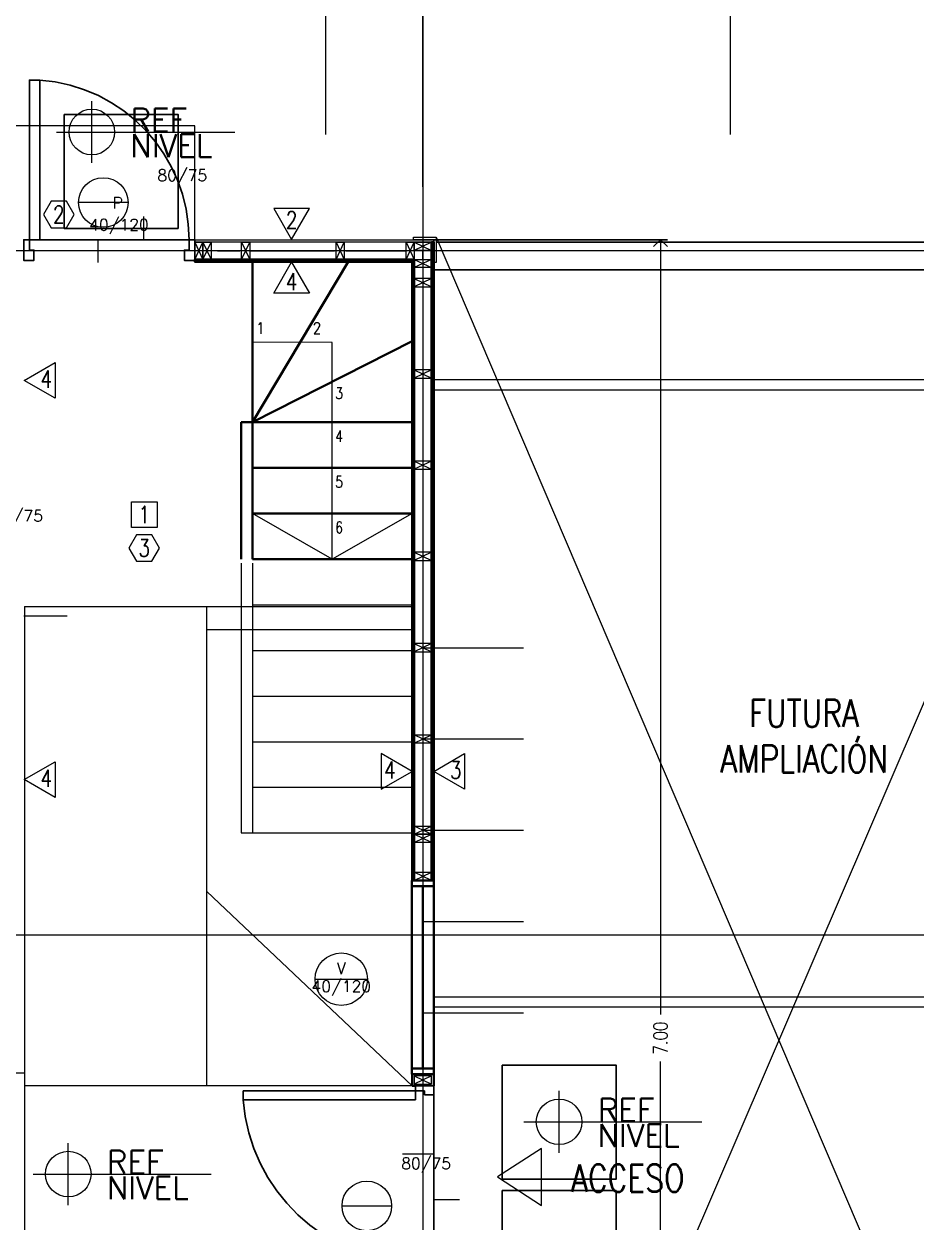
# Model space of a CAD drawing. Header units: metres. Extents: x -2 to 612, y -64 to 156.
# Drawn here: x 458.85 to 462.76, y 25.94 to 31.2 of the extents above; entities that cross this region are included whole.
import ezdxf
from ezdxf.enums import TextEntityAlignment as Align

# ---------------------------------------------------------------- set-up
doc = ezdxf.new("R2010")
doc.units = ezdxf.units.M
doc.header["$LTSCALE"] = 5
doc.header["$MEASUREMENT"] = 0
doc.linetypes.add('CENTER', pattern=[2, 1.25, -0.25, 0.25, -0.25])
doc.layers.get('0').update_dxf_attribs({"color": 30})
doc.layers.get('DEFPOINTS').update_dxf_attribs({"color": 210})
doc.layers.add('_AUX', color=210, linetype='Continuous', lineweight=18, plot=False)
for name, color, linetype, lineweight in [('A-ANNO-DIMS', 3, 'Continuous', 18), ('A-ANNO-SYMB', 3, 'Continuous', 18), ('A-ANNO-TEXT', 3, 'Continuous', 18), ('A-DETL-MBND', 3, 'Continuous', 18), ('A-DOOR-FULL', 4, 'Continuous', 25), ('A-DOOR-SYMB', 3, 'Continuous', 18), ('A-ELEV-IDEN', 3, 'Continuous', 18), ('A-ELEV-MBE1', 7, 'Continuous', 35), ('A-ELEV-MBE2', 4, 'Continuous', 25), ('A-FURN', 8, 'Continuous', 18), ('A-SECT-MCUT', 7, 'Continuous', 35), ('A-WALL-PATT', 8, 'Continuous', 18), ('A-WALL-STUD', 3, 'Continuous', 18)]:
    doc.layers.add(name, color=color, linetype=linetype, lineweight=lineweight)
doc.styles.add('E-ROMANS', font='romans.shx', dxfattribs={"width": 0.8})
doc.dimstyles.new('E-0050_ARW_12', dxfattribs={"dimscale": 0.001, "dimtxt": 60, "dimasz": 60, "dimexe": 30, "dimexo": 20, "dimgap": 30, "dimtad": 0, "dimzin": 0, "dimdsep": 46, "dimtxsty": 'E-ROMANS', "dimblk": 'OPEN90', "dimcen": 30, "dimclrd": 256, "dimclre": 256, "dimclrt": 256, "dimadec": 0, "dimazin": 0, "dimtfac": 1, "dimtmove": 1, "dimatfit": 3, "dimldrblk": 'OPEN90', "dimfxl": 1, "dimtfill": 1, "dimtolj": 1, "dimtzin": 0, "dimlwd": -1, "dimarcsym": 0})

# ---------------------------------------------------------------- blocks, each defined once
blk = doc.blocks.new('_Open90')
at = {"color": 0, "linetype": 'ByBlock', "lineweight": -2}
for p, q in [((0, 0), (-1, 0)), ((-0.5, 0.5), (0, 0)), ((0, 0), (-0.5, -0.5))]:
    blk.add_line(p, q, dxfattribs=at)
blk = doc.blocks.new('*D1153')
at = {"layer": 'A-ANNO-DIMS', "lineweight": -2, "transparency": 16777216}
for p, q in [((460.6625, 30.2495), (461.6673, 30.2495)), ((460.6625, 23.2505), (461.6673, 23.2505))]:
    blk.add_line(p, q, dxfattribs=at)
at = {"layer": 'A-ANNO-DIMS', "transparency": 16777216}
for p, q in [((461.6373, 30.1895), (461.6373, 26.8532)), ((461.6373, 23.3105), (461.6373, 26.6469))]:
    blk.add_line(p, q, dxfattribs=at)
at = {"layer": 'DEFPOINTS', "color": 0, "transparency": 16777216}
for p in [(460.6425, 30.2495), (461.6373, 30.2495), (460.6425, 23.2505)]:
    blk.add_point(p, dxfattribs=at)
at = {"layer": 'A-ANNO-DIMS', "transparency": 16777216, "xscale": 0.06, "yscale": 0.06, "zscale": 0.06}
for p, rotation in [((461.6373, 30.2495), 90), ((461.6373, 23.2505), 270)]:
    blk.add_blockref('_Open90', p, dxfattribs=dict(at, rotation=rotation))
at = {"layer": 'A-ANNO-DIMS', "transparency": 16777216, "insert": (461.6373, 26.75), "char_height": 0.06, "attachment_point": 5, "rotation": 90, "style": 'E-ROMANS', "bg_fill": 3, "box_fill_scale": 1.25, "bg_fill_color": 256, "bg_fill_true_color": 13158600, "bg_fill_transparency": 0}
blk.add_mtext('\\A1;7.00', dxfattribs=at)
blk = doc.blocks.new('*D1603')
at = {"layer": 'A-ANNO-DIMS', "lineweight": -2, "transparency": 16777216}
for p, q in [((457.498, 30.4816), (457.498, 33.0617)), ((460.595, 30.4816), (460.595, 33.0617))]:
    blk.add_line(p, q, dxfattribs=at)
at = {"layer": 'A-ANNO-DIMS', "transparency": 16777216}
for p, q in [((457.558, 33.0317), (458.9434, 33.0317)), ((460.535, 33.0317), (459.1497, 33.0317))]:
    blk.add_line(p, q, dxfattribs=at)
at = {"layer": 'DEFPOINTS', "color": 0, "transparency": 16777216}
for p in [(460.595, 33.0317), (457.498, 30.4616), (460.595, 30.4616)]:
    blk.add_point(p, dxfattribs=at)
at = {"layer": 'A-ANNO-DIMS', "transparency": 16777216, "xscale": 0.06, "yscale": 0.06, "zscale": 0.06, "rotation": 180}
blk.add_blockref('_Open90', (457.498, 33.0317), dxfattribs=at)
at = {"layer": 'A-ANNO-DIMS', "transparency": 16777216, "xscale": 0.06, "yscale": 0.06, "zscale": 0.06}
blk.add_blockref('_Open90', (460.595, 33.0317), dxfattribs=at)
at = {"layer": 'A-ANNO-DIMS', "transparency": 16777216, "insert": (459.0465, 33.0317), "char_height": 0.06, "attachment_point": 5, "style": 'E-ROMANS', "bg_fill": 3, "box_fill_scale": 1.25, "bg_fill_color": 256, "bg_fill_true_color": 13158600, "bg_fill_transparency": 0}
blk.add_mtext('\\A1;3.10', dxfattribs=at)
blk = doc.blocks.new('*D1604')
at = {"layer": 'A-ANNO-DIMS', "lineweight": -2, "transparency": 16777216}
for p, q in [((460.595, 30.4816), (460.595, 33.0617)), ((463.692, 30.4926), (463.692, 33.0617))]:
    blk.add_line(p, q, dxfattribs=at)
at = {"layer": 'A-ANNO-DIMS', "transparency": 16777216}
for p, q in [((460.655, 33.0317), (462.0404, 33.0317)), ((463.632, 33.0317), (462.2467, 33.0317))]:
    blk.add_line(p, q, dxfattribs=at)
at = {"layer": 'DEFPOINTS', "color": 0, "transparency": 16777216}
for p in [(463.692, 33.0317), (460.595, 30.4616), (463.692, 30.4726)]:
    blk.add_point(p, dxfattribs=at)
at = {"layer": 'A-ANNO-DIMS', "transparency": 16777216, "xscale": 0.06, "yscale": 0.06, "zscale": 0.06, "rotation": 180}
blk.add_blockref('_Open90', (460.595, 33.0317), dxfattribs=at)
at = {"layer": 'A-ANNO-DIMS', "transparency": 16777216, "xscale": 0.06, "yscale": 0.06, "zscale": 0.06}
blk.add_blockref('_Open90', (463.692, 33.0317), dxfattribs=at)
at = {"layer": 'A-ANNO-DIMS', "transparency": 16777216, "insert": (462.1435, 33.0317), "char_height": 0.06, "attachment_point": 5, "style": 'E-ROMANS', "bg_fill": 3, "box_fill_scale": 1.25, "bg_fill_color": 256, "bg_fill_true_color": 13158600, "bg_fill_transparency": 0}
blk.add_mtext('\\A1;3.10', dxfattribs=at)
blk = doc.blocks.new('UGUI')
for p, q in [((-243.4605, 127.8342), (-243.4605, 129.1342)), ((-242.7605, 129.1342), (-243.4605, 129.1342)), ((-242.7605, 127.8342), (-242.7605, 129.1342)), ((-242.7605, 127.8342), (-243.4605, 127.8342))]:
    blk.add_line(p, q)

msp = doc.modelspace()

# ---------------------------------------------------------------- linework, layer by layer
at = {"layer": '_AUX'}
msp.add_line((458.84453, 28.60154), (459.035, 28.60154), dxfattribs=at)
at = {"layer": 'A-ANNO-SYMB'}
for p, q in [((460.59502, 33.22033), (460.59502, 21.94692)), ((478.32254, 30.20104), (455.48822, 30.20104)), ((458.84752, 28.64152), (460.54752, 28.64152)), ((458.84752, 28.64152), (458.84752, 26.54152)), ((459.64752, 28.54152), (459.64752, 28.64152)), ((459.64752, 28.64152), (460.54752, 28.64152)), ((459.64752, 28.54152), (459.64752, 28.64152)), ((459.64752, 26.54152), (458.84752, 26.54152)), ((459.64752, 26.54152), (458.94752, 26.54152)), ((459.04002, 26.01823), (459.04002, 26.28998)), ((458.88554, 26.15411), (459.66665, 26.15411))]:
    msp.add_line(p, q, dxfattribs=at)
msp.add_lwpolyline([(459.17134, 30.14954), (459.17134, 30.24954), (459.37134, 30.24954), (459.37134, 30.35164)], dxfattribs=at)
msp.add_circle((459.04002, 26.15411), 0.1, dxfattribs=at)
at = {"layer": 'A-ANNO-TEXT'}
for points in [[(459.032, 30.30209), (459.06567, 30.36039), (459.032, 30.4187), (458.96467, 30.4187), (458.93101, 30.36039), (458.96467, 30.30209)], [(460.0195, 30.25054), (460.09794, 30.3864), (459.94106, 30.3864)], [(460.0195, 30.15154), (460.09794, 30.01568), (459.94106, 30.01568)], [(458.84653, 29.63319), (458.98239, 29.71163), (458.98239, 29.55475)], [(459.3167, 29.10137), (459.4292, 29.10137), (459.4292, 28.98887), (459.3167, 28.98887)], [(459.40661, 28.84019), (459.44028, 28.8985), (459.40661, 28.95681), (459.33928, 28.95681), (459.30562, 28.8985), (459.33928, 28.84019)], [(460.54752, 27.91945), (460.41166, 27.99789), (460.41166, 27.84101)], [(458.84653, 27.88303), (458.98239, 27.96147), (458.98239, 27.80459)]]:
    msp.add_lwpolyline(points, close=True, dxfattribs=at)
msp.add_lwpolyline([(461.11536, 26.01654), (461.11536, 26.26655), (460.92226, 26.14154), (461.11536, 26.01654)], dxfattribs=at)
at = {"layer": 'A-DETL-MBND'}
for points in [[(460.65352, 30.26054), (460.65352, 30.24954), (460.55352, 30.24954), (460.55352, 30.26054)], [(460.64252, 30.24954), (460.64252, 30.23854), (459.59454, 30.23854), (459.59454, 30.24954)], [(460.65352, 30.14954), (460.64252, 30.14954), (460.64252, 30.24954), (460.65352, 30.24954)]]:
    msp.add_lwpolyline(points, close=True, dxfattribs=at)
at = {"layer": 'A-DOOR-FULL'}
for points in [[(458.86954, 30.24953), (458.84454, 30.24953), (458.84454, 30.15953), (458.88954, 30.15953), (458.88954, 30.20453), (458.86954, 30.20453), (458.86954, 30.24953)], [(459.56954, 30.24953), (459.59454, 30.24953), (459.59454, 30.15953), (459.54954, 30.15953), (459.54954, 30.20453), (459.56954, 30.20453), (459.56954, 30.24953)]]:
    msp.add_lwpolyline(points, dxfattribs=at)
at = {"layer": 'A-DOOR-FULL', "linetype": 'CENTER'}
msp.add_lwpolyline([(459.80696, 26.47932), (460.56252, 26.47932), (460.56252, 26.51932), (459.80696, 26.51932), (459.80696, 26.47932)], dxfattribs=at)
msp.add_arc((460.57997, 26.53886), 0.77529, 184.40465, 268.71036, dxfattribs=at)
at = {"layer": 'A-DOOR-SYMB'}
for points in [[(459.30238, 30.41307), (459.08488, 30.41307)], [(460.12238, 27.00843), (460.35238, 27.00843)], [(460.24055, 26.01452), (460.45805, 26.01452)]]:
    msp.add_lwpolyline(points, dxfattribs=at)
for centre, radius in [((460.23738, 27.00843), 0.115), ((460.3493, 26.01452), 0.10875)]:
    msp.add_circle(centre, radius, dxfattribs=at)
at = {"layer": 'A-ELEV-IDEN'}
for p, q in [((460.65352, 30.26054), (463.64252, 23.26153)), ((460.65352, 23.23954), (463.64253, 30.20104)), ((459.79752, 28.83244), (459.79752, 27.64954)), ((459.84752, 28.83178), (459.84752, 27.64954)), ((459.84752, 27.84954), (460.54752, 27.84954)), ((459.79752, 27.64954), (460.54752, 27.64954))]:
    msp.add_line(p, q, dxfattribs=at)
for points in [[(460.19752, 28.84954), (460.19752, 29.79954), (459.84752, 29.80154)], [(460.54752, 29.04954), (460.19752, 28.84954), (459.84752, 29.04954)], [(459.84752, 28.64954), (460.54752, 28.64954)], [(459.84752, 28.44954), (460.54752, 28.44954)], [(459.84752, 28.24954), (460.54752, 28.24954)], [(459.84752, 28.04954), (460.54752, 28.04954)]]:
    msp.add_lwpolyline(points, dxfattribs=at)
at = {"layer": 'A-ELEV-MBE1'}
for p, q in [((459.79752, 29.44954), (459.79752, 28.84954)), ((459.84752, 29.44954), (459.84752, 28.84954)), ((460.54702, 26.59154), (460.54702, 27.44154))]:
    msp.add_line(p, q, dxfattribs=at)
at = {"layer": 'A-ELEV-MBE1', "linetype": 'Continuous'}
msp.add_line((460.59452, 26.61654), (460.59452, 27.41603), dxfattribs=at)
at = {"layer": 'A-ELEV-MBE1'}
for points in [[(459.84752, 29.44954), (459.84752, 30.15354)], [(459.84752, 29.44954), (460.26688, 30.15354)], [(459.84752, 29.44954), (460.54752, 29.80469)], [(459.84752, 29.44954), (459.79752, 29.44954)], [(459.84752, 29.44954), (460.54752, 29.44954)], [(459.84752, 29.24954), (460.54752, 29.24954)], [(459.84752, 29.04954), (460.54752, 29.04954)], [(459.84752, 28.84954), (460.54752, 28.84954)]]:
    msp.add_lwpolyline(points, dxfattribs=at)
at = {"layer": 'A-ELEV-MBE2'}
for p, q in [((459.56954, 30.24954), (458.86954, 30.24954)), ((460.64252, 25.78154), (460.64252, 26.50154))]:
    msp.add_line(p, q, dxfattribs=at)
at = {"layer": 'A-FURN'}
for p, q in [((459.64752, 28.54152), (460.54752, 28.54152)), ((459.64752, 26.54152), (459.64752, 28.54152)), ((460.54752, 28.54152), (460.54752, 26.54152)), ((460.54752, 26.54152), (459.64752, 27.39254)), ((459.64752, 26.54152), (459.64752, 26.54152)), ((460.54752, 26.54152), (459.64752, 26.54152))]:
    msp.add_line(p, q, dxfattribs=at)
at = {"layer": 'A-SECT-MCUT'}
for p, q in [((460.54755, 26.59154), (460.54755, 26.54154)), ((460.54755, 26.54154), (460.56252, 26.54154))]:
    msp.add_line(p, q, dxfattribs=at)
for points in [[(460.64251, 30.23853), (460.64251, 29.26154), (460.63251, 29.26154), (460.63251, 30.23853)], [(459.59454, 30.16354), (460.55752, 30.16354), (460.55752, 30.15354), (459.59454, 30.15354)], [(460.55752, 30.15354), (460.55752, 29.26154), (460.54752, 29.26154), (460.54752, 30.15354)], [(460.55752, 29.26154), (460.55752, 28.06154), (460.54752, 28.06154), (460.54752, 29.26154)], [(460.64252, 29.26154), (460.64252, 28.06154), (460.63252, 28.06154), (460.63252, 29.26154)]]:
    msp.add_lwpolyline(points, close=True, dxfattribs=at)
for points in [[(460.54752, 27.44153), (460.54752, 28.06154), (460.55752, 28.06154), (460.55752, 27.44153)], [(460.63253, 27.44154), (460.63253, 28.06154), (460.64253, 28.06154), (460.64253, 27.44154)]]:
    msp.add_lwpolyline(points, dxfattribs=at)
at = {"layer": 'A-WALL-PATT', "ltscale": 0.1}
for p, q in [((459.79953, 30.20104), (459.66654, 30.20104)), ((459.83553, 30.20104), (460.20751, 30.20104)), ((460.25751, 30.20104), (460.52152, 30.20104)), ((460.59502, 30.16354), (460.59502, 30.20253)), ((460.59502, 30.12754), (460.59501, 30.07954)), ((460.59501, 30.04354), (460.59502, 29.68654)), ((460.59502, 29.63654), (460.59501, 29.28654)), ((460.59501, 29.23654), (460.59501, 28.88654)), ((460.59502, 28.83654), (460.59502, 28.48654)), ((460.59502, 28.43654), (460.59502, 28.08654)), ((460.59502, 28.03654), (460.59502, 27.68654)), ((460.59502, 27.60754), (460.59502, 27.47754))]:
    msp.add_line(p, q, dxfattribs=at)
at = {"layer": 'A-WALL-PATT'}
msp.add_line((459.69454, 30.20104), (459.79253, 30.20103), dxfattribs=at)
at = {"layer": 'A-WALL-STUD'}
for p, q in [((459.59454, 30.16354), (459.63054, 30.23854)), ((459.59454, 30.23854), (459.63054, 30.16354)), ((459.63054, 30.16354), (459.66654, 30.23854)), ((459.63054, 30.23854), (459.66654, 30.16354)), ((459.79953, 30.16353), (459.83553, 30.23853)), ((459.79953, 30.23853), (459.83553, 30.16353)), ((460.21451, 30.16354), (460.25051, 30.23854)), ((460.21451, 30.23854), (460.25051, 30.16354)), ((460.52152, 30.16354), (460.55752, 30.23854)), ((460.52152, 30.23854), (460.55752, 30.16354))]:
    msp.add_line(p, q, dxfattribs=at)
for points in [[(459.59454, 30.16354), (459.59454, 30.23854), (459.63054, 30.23854), (459.63054, 30.16354)], [(459.63054, 30.16354), (459.63054, 30.23854), (459.66654, 30.23854), (459.66654, 30.16354)], [(459.79953, 30.16353), (459.79953, 30.23853), (459.83553, 30.23853), (459.83553, 30.16353)], [(460.21451, 30.16354), (460.21451, 30.23854), (460.25051, 30.23854), (460.25051, 30.16354)], [(460.52152, 30.16354), (460.52152, 30.23854), (460.55752, 30.23854), (460.55752, 30.16354)]]:
    msp.add_lwpolyline(points, close=True, dxfattribs=at)

# ---------------------------------------------------------------- block references
at = {"layer": 'A-ANNO-SYMB', "xscale": -1, "rotation": 270}
msp.add_blockref('UGUI', (329.71333, 269.35797), dxfattribs=at)

# ---------------------------------------------------------------- texts
at = {"layer": 'A-ANNO-TEXT', "attachment_point": 5, "style": 'E-ROMANS'}
for s, insert, char_height, rotation in [('\\pi-0.45,l0.45,t0.45;2', (458.99834, 30.36039), 0.075, 0.00048), ('\\pi-0.45,l0.45,t0.45;2', (460.0195, 30.33629), 0.075, 0.00048), ('\\pi-0.45,l0.45,t0.45;4', (460.0195, 30.06579), 0.075, 359.99952), ('\\pi-0.3,l0.3,t0.3;1', (459.88252, 29.86233), 0.05, 0.00048), ('\\pi-0.3,l0.3,t0.3;2', (460.13077, 29.86233), 0.05, 0.00048), ('\\pi-0.45,l0.45,t0.45;4', (458.94344, 29.63884), 0.075, 359.99952), ('\\pi-0.3,l0.3,t0.3;3', (460.22759, 29.577), 0.05, 0.00048), ('\\pi-0.3,l0.3,t0.3;4', (460.22759, 29.38844), 0.05, 0.00048), ('\\pi-0.3,l0.3,t0.3;5', (460.22759, 29.18844), 0.05, 0.00048), ('\\pi-0.45,l0.45,t0.45;1', (459.37295, 29.04512), 0.075, 0.00048), ('\\pi-0.3,l0.3,t0.3;6', (460.22759, 28.98844), 0.05, 0.00048), ('\\pi-0.45,l0.45,t0.45;3', (459.37295, 28.8985), 0.075, 0.00048), ('\\pi-0.45,l0.45,t0.45;4', (460.45062, 27.9251), 0.075, 0.00048), ('\\pi-0.45,l0.45,t0.45;4', (458.94344, 27.88869), 0.075, 359.99952)]:
    msp.add_mtext(s, dxfattribs=dict(at, insert=insert, char_height=char_height, rotation=rotation))
at = {"layer": 'A-ANNO-TEXT', "char_height": 0.12, "attachment_point": 5, "style": 'E-ROMANS'}
for s, insert in [('\\pi-0.36,l0.36,t0.36;FUTURA\\PAMPLIACIÓN', (462.26681, 28.07395)), ('\\pi-0.36,l0.36,t0.36;ACCESO', (461.4939, 26.13633))]:
    msp.add_mtext(s, dxfattribs=dict(at, insert=insert))
at = {"layer": 'A-ANNO-TEXT', "style": 'E-ROMANS'}
for tag, text, p in [('40/120', 'xx/xxx', (459.26227, 30.34058)), ('80/75', 'x/x', (458.81986, 29.06469)), ('40/120', 'xx/xxx', (460.23738, 27.00247))]:
    msp.add_attdef(tag, text=text, height=0.05, dxfattribs=at).set_placement(p, align=Align.TOP_CENTER)
msp.add_attdef('V', text='V', height=0.05, dxfattribs=at).set_placement((460.23738, 27.01587), align=Align.BOTTOM_CENTER)
msp.add_attdef('REF', text='', height=0.1, dxfattribs=at).set_placement((459.20967, 26.127), align=Align.BOTTOM_LEFT)
msp.add_attdef('NIVEL', text='%%P0,00', height=0.1, dxfattribs=at).set_placement((459.20886, 26.14415), align=Align.TOP_LEFT)

# ---------------------------------------------------------------- next in the draw order: dimensions: what is measured, and where the dimension line sits
at = {"layer": 'A-ANNO-DIMS'}
dim = msp.add_linear_dim(base=(460.59502, 33.03166), p1=(457.49803, 30.46155), p2=(460.59502, 30.46155), dimstyle='E-0050_ARW_12', dxfattribs=at)
dim.commit()
dim.dimension.update_dxf_attribs({"geometry": '*D1603', "text_midpoint": (459.04653, 33.03166)})
dim = msp.add_linear_dim(base=(461.63726, 30.24954), p1=(460.64252, 23.25054), p2=(460.64252, 30.24954), angle=90, dimstyle='E-0050_ARW_12', dxfattribs=at)
dim.commit()
dim.dimension.update_dxf_attribs({"geometry": '*D1153', "text_midpoint": (461.63726, 26.75004)})

# ---------------------------------------------------------------- next in the draw order: linework, layer by layer
at = {"layer": '_AUX'}
for p, q in [((460.59502, 28.46154), (461.0369, 28.46154)), ((460.59502, 28.06154), (461.0369, 28.06154)), ((460.59502, 27.66154), (461.0369, 27.66154)), ((460.59502, 27.26154), (461.0369, 27.26154)), ((460.59502, 26.86154), (461.0369, 26.86154))]:
    msp.add_line(p, q, dxfattribs=at)
at = {"layer": 'A-ANNO-SYMB'}
for p, q in [((460.169, 30.71062), (460.169, 32.3989)), ((459.14314, 30.58623), (459.14314, 30.85797)), ((458.98866, 30.7221), (459.76978, 30.7221)), ((478.32254, 27.20204), (455.48822, 27.20204)), ((461.19254, 26.24718), (461.19254, 26.51893)), ((461.03806, 26.38305), (461.81917, 26.38305))]:
    msp.add_line(p, q, dxfattribs=at)
msp.add_lwpolyline([(460.7551, 26.04154), (460.64252, 26.04154), (460.64252, 26.24154), (460.5051, 26.24154)], dxfattribs=at)
for centre in [(459.14314, 30.7221), (461.19254, 26.38305)]:
    msp.add_circle(centre, 0.1, dxfattribs=at)
at = {"layer": 'A-ANNO-TEXT'}
msp.add_lwpolyline([(460.64252, 27.91945), (460.77838, 27.99789), (460.77838, 27.84101)], close=True, dxfattribs=at)
at = {"layer": 'A-DOOR-FULL'}
msp.add_lwpolyline([(458.91454, 30.94953), (458.91454, 30.24953), (458.86954, 30.24953), (458.86954, 30.94953), (458.91454, 30.94953)], dxfattribs=at)
at = {"layer": 'A-DOOR-FULL', "linetype": 'CENTER'}
msp.add_lwpolyline([(460.56252, 26.51932), (460.56252, 26.54154), (460.64252, 26.54154), (460.64252, 26.50154), (460.60252, 26.50154), (460.60252, 26.51932), (460.56252, 26.51932)], dxfattribs=at)
msp.add_arc((458.86686, 30.24847), 0.70268, 0.08643, 86.10934, dxfattribs=at)
at = {"layer": 'A-DOOR-SYMB'}
msp.add_circle((459.19363, 30.41307), 0.10875, dxfattribs=at)
at = {"layer": 'A-ELEV-IDEN'}
for p, q in [((460.63251, 29.63656), (463.64251, 29.63657)), ((460.63251, 29.59156), (463.64251, 29.59157)), ((460.64302, 26.93155), (463.64252, 26.93155)), ((460.64302, 26.88655), (463.64252, 26.88655))]:
    msp.add_line(p, q, dxfattribs=at)
msp.add_lwpolyline([(459.59454, 30.24953), (459.59454, 30.74953), (457.68603, 30.74953), (457.68603, 30.24954)], dxfattribs=at)
at = {"layer": 'A-ELEV-MBE1'}
msp.add_line((460.64302, 26.59154), (460.64302, 27.44154), dxfattribs=at)
for points in [[(460.54702, 27.41653), (460.54702, 27.44153), (460.64302, 27.44154), (460.64302, 27.41654)], [(460.54702, 26.59154), (460.54702, 26.61654), (460.64302, 26.61654), (460.64302, 26.59154)]]:
    msp.add_lwpolyline(points, close=True, dxfattribs=at)
at = {"layer": 'A-ELEV-MBE2'}
for p, q in [((460.65352, 30.23853), (463.64253, 30.23852)), ((460.64251, 30.11853), (463.64253, 30.11852))]:
    msp.add_line(p, q, dxfattribs=at)
for points in [[(459.02136, 30.79954), (459.52136, 30.79954), (459.52136, 30.29954), (459.02136, 30.29954), (459.02136, 30.79954)], [(460.94253, 26.63154), (461.44253, 26.63154), (461.44253, 26.13154), (460.94253, 26.13154), (460.94253, 26.63154)], [(460.94253, 26.08154), (461.44253, 26.08154), (461.44253, 25.58154), (460.94253, 25.58154), (460.94253, 26.08154)]]:
    msp.add_lwpolyline(points, dxfattribs=at)
at = {"layer": 'A-SECT-MCUT'}
msp.add_line((460.64252, 26.54154), (460.64252, 26.59154), dxfattribs=at)
at = {"layer": 'A-WALL-STUD'}
for p, q in [((460.55751, 30.23853), (460.63251, 30.20253)), ((460.63251, 30.23853), (460.55751, 30.20253)), ((460.55752, 30.16354), (460.63252, 30.12754)), ((460.63252, 30.16354), (460.55752, 30.12754)), ((460.63251, 30.07954), (460.55751, 30.04354)), ((460.55751, 30.07954), (460.63251, 30.04354)), ((460.63252, 29.67954), (460.55752, 29.64354)), ((460.55752, 29.67954), (460.63252, 29.64354)), ((460.63251, 29.27954), (460.55751, 29.24354)), ((460.55751, 29.27954), (460.63251, 29.24354)), ((460.63252, 28.87954), (460.55752, 28.84354)), ((460.55752, 28.87954), (460.63252, 28.84354)), ((460.63252, 28.47954), (460.55752, 28.44354)), ((460.55752, 28.47954), (460.63252, 28.44354)), ((460.63252, 28.04354), (460.55752, 28.07954)), ((460.55752, 28.04354), (460.63252, 28.07954)), ((460.63252, 27.64354), (460.55752, 27.67954)), ((460.55752, 27.64354), (460.63252, 27.67954)), ((460.63252, 27.60754), (460.55752, 27.64354)), ((460.55752, 27.60754), (460.63252, 27.64354)), ((460.63254, 27.44154), (460.55754, 27.47754)), ((460.55754, 27.44154), (460.63254, 27.47754)), ((460.63252, 26.58454), (460.55752, 26.54854)), ((460.55752, 26.58454), (460.63252, 26.54854))]:
    msp.add_line(p, q, dxfattribs=at)
for points in [[(460.55751, 30.23853), (460.63251, 30.23853), (460.63251, 30.20253), (460.55751, 30.20253)], [(460.55752, 30.16354), (460.63252, 30.16354), (460.63252, 30.12754), (460.55752, 30.12754)], [(460.63251, 30.07954), (460.55751, 30.07954), (460.55751, 30.04354), (460.63251, 30.04354)], [(460.63252, 29.67954), (460.55752, 29.67954), (460.55752, 29.64354), (460.63252, 29.64354)], [(460.63251, 29.27954), (460.55751, 29.27954), (460.55751, 29.24354), (460.63251, 29.24354)], [(460.63252, 28.87954), (460.55752, 28.87954), (460.55752, 28.84354), (460.63252, 28.84354)], [(460.63252, 28.47954), (460.55752, 28.47954), (460.55752, 28.44354), (460.63252, 28.44354)], [(460.63252, 28.04354), (460.55752, 28.04354), (460.55752, 28.07954), (460.63252, 28.07954)], [(460.63252, 27.64354), (460.55752, 27.64354), (460.55752, 27.67954), (460.63252, 27.67954)], [(460.63252, 27.60754), (460.55752, 27.60754), (460.55752, 27.64354), (460.63252, 27.64354)], [(460.63254, 27.44154), (460.55754, 27.44154), (460.55754, 27.47754), (460.63254, 27.47754)], [(460.63252, 26.58454), (460.55752, 26.58454), (460.55752, 26.54854), (460.63252, 26.54854)]]:
    msp.add_lwpolyline(points, close=True, dxfattribs=at)

# ---------------------------------------------------------------- next in the draw order: texts
at = {"layer": 'A-ANNO-TEXT', "insert": (460.73943, 27.9251), "char_height": 0.075, "attachment_point": 5, "rotation": 359.99952, "style": 'E-ROMANS'}
msp.add_mtext('\\pi-0.45,l0.45,t0.45;3', dxfattribs=at)
at = {"layer": 'A-ANNO-TEXT', "style": 'E-ROMANS'}
for p in [(459.3128, 30.695), (461.36219, 26.35595)]:
    msp.add_attdef('REF', text='', height=0.1, dxfattribs=at).set_placement(p, align=Align.BOTTOM_LEFT)
for p in [(459.31199, 30.71215), (461.36138, 26.3731)]:
    msp.add_attdef('NIVEL', text='%%P0,00', height=0.1, dxfattribs=at).set_placement(p, align=Align.TOP_LEFT)
for p in [(459.53993, 30.55711), (460.60959, 26.22564)]:
    msp.add_attdef('80/75', text='x/x', height=0.05, dxfattribs=at).set_placement(p, align=Align.TOP_CENTER)
msp.add_attdef('P', text='P', height=0.05, dxfattribs=at).set_placement((459.25667, 30.37133), align=Align.BOTTOM_CENTER)

# ---------------------------------------------------------------- next in the draw order: dimensions: what is measured, and where the dimension line sits
at = {"layer": 'A-ANNO-DIMS'}
dim = msp.add_linear_dim(base=(463.69203, 33.03166), p1=(460.59502, 30.46155), p2=(463.69203, 30.47259), dimstyle='E-0050_ARW_12', dxfattribs=at)
dim.commit()
dim.dimension.update_dxf_attribs({"geometry": '*D1604', "text_midpoint": (462.14353, 33.03166)})

# ---------------------------------------------------------------- next in the draw order: linework, layer by layer
at = {"layer": 'A-ANNO-SYMB'}
msp.add_line((461.94429, 30.71062), (461.94429, 32.3989), dxfattribs=at)

doc.saveas('drawing.dxf')
